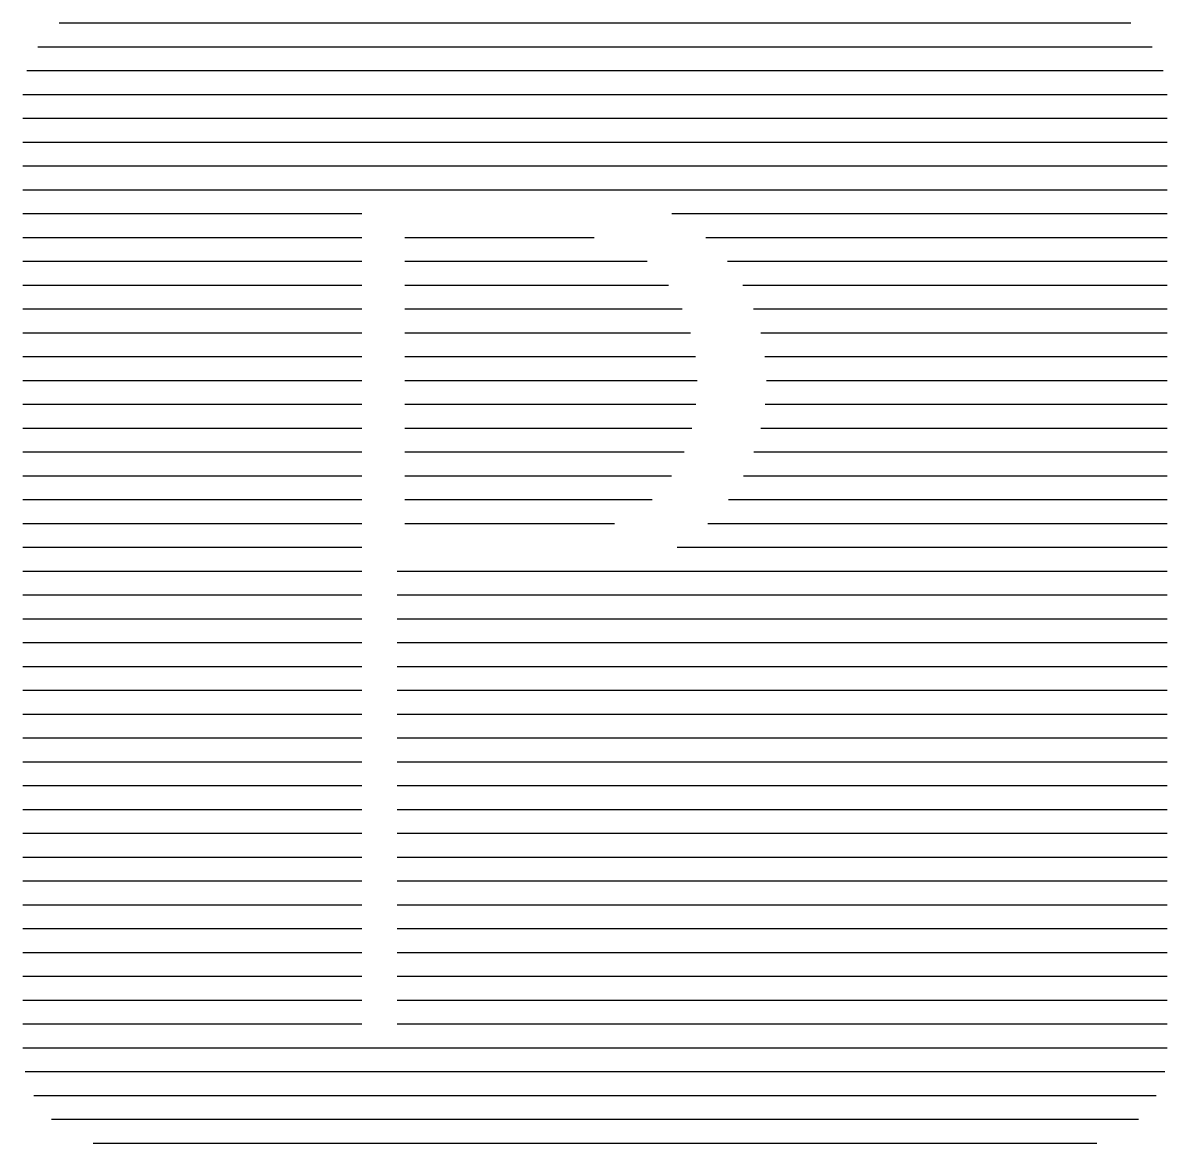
# Paper-space layout 'Layout1' of a CAD drawing. Extents: x -3.19 to 2.81, y -3 to 2.87.
import ezdxf

# ---------------------------------------------------------------- set-up
doc = ezdxf.new("R2010")
doc.units = 0
doc.header["$LTSCALE"] = 0.25
doc.layers.get('0').update_dxf_attribs({"linetype": 'CONTINUOUS'})
doc.layers.add('ROOD', color=1, linetype='CONTINUOUS')

# ---------------------------------------------------------------- blocks, each defined once
blk = doc.blocks.new('*X')
at = {"color": 0}
for p, q in [((2.999, 3.125), (8.6183, 3.125)), ((2.8863, 3), (8.731, 3)), ((2.8294, 2.875), (8.7879, 2.875)), ((2.8089, 2.75), (8.8083, 2.75)), ((2.8086, 2.625), (8.8086, 2.625)), ((2.8086, 2.5), (8.8086, 2.5)), ((2.8086, 2.375), (8.8086, 2.375)), ((2.8086, 2.25), (8.8086, 2.25)), ((2.8086, 2.125), (4.5857, 2.125)), ((6.212, 2.125), (8.8086, 2.125)), ((2.8086, 2), (4.5857, 2)), ((4.8121, 2), (5.8049, 2)), ((6.3904, 2), (8.8086, 2)), ((2.8086, 1.875), (4.5857, 1.875)), ((4.8121, 1.875), (6.0821, 1.875)), ((6.5038, 1.875), (8.8086, 1.875)), ((2.8086, 1.75), (4.5857, 1.75)), ((4.8121, 1.75), (6.1947, 1.75)), ((6.5839, 1.75), (8.8086, 1.75)), ((2.8086, 1.625), (4.5857, 1.625)), ((4.8121, 1.625), (6.2654, 1.625)), ((6.64, 1.625), (8.8086, 1.625)), ((2.8086, 1.5), (4.5857, 1.5)), ((4.8121, 1.5), (6.3096, 1.5)), ((6.6776, 1.5), (8.8086, 1.5)), ((2.8086, 1.375), (4.5857, 1.375)), ((4.8121, 1.375), (6.335, 1.375)), ((6.6997, 1.375), (8.8086, 1.375)), ((2.8086, 1.25), (4.5857, 1.25)), ((4.8121, 1.25), (6.3443, 1.25)), ((6.7072, 1.25), (8.8086, 1.25)), ((2.8086, 1.125), (4.5857, 1.125)), ((4.8121, 1.125), (6.338, 1.125)), ((6.7004, 1.125), (8.8086, 1.125)), ((2.8086, 1), (4.5857, 1)), ((4.8121, 1), (6.3158, 1)), ((6.6791, 1), (8.8086, 1)), ((2.8086, 0.875), (4.5857, 0.875)), ((4.8121, 0.875), (6.2756, 0.875)), ((6.6424, 0.875), (8.8086, 0.875)), ((2.8086, 0.75), (4.5857, 0.75)), ((4.8121, 0.75), (6.2106, 0.75)), ((6.5874, 0.75), (8.8086, 0.75)), ((2.8086, 0.625), (4.5857, 0.625)), ((4.8121, 0.625), (6.1086, 0.625)), ((6.5088, 0.625), (8.8086, 0.625)), ((2.8086, 0.5), (4.5857, 0.5)), ((4.8121, 0.5), (5.9115, 0.5)), ((6.4007, 0.5), (8.8086, 0.5)), ((2.8086, 0.375), (4.5857, 0.375)), ((6.2403, 0.375), (8.8086, 0.375)), ((2.8086, 0.25), (4.5857, 0.25)), ((4.7707, 0.25), (8.8086, 0.25)), ((2.8086, 0.125), (4.5857, 0.125)), ((4.7707, 0.125), (8.8086, 0.125)), ((2.8086, 0), (4.5857, 0)), ((4.7707, 0), (8.8086, 0)), ((2.8086, -0.125), (4.5857, -0.125)), ((4.7707, -0.125), (8.8086, -0.125)), ((2.8086, -0.25), (4.5857, -0.25)), ((4.7707, -0.25), (8.8086, -0.25)), ((2.8086, -0.375), (4.5857, -0.375)), ((4.7707, -0.375), (8.8086, -0.375)), ((2.8086, -0.5), (4.5857, -0.5)), ((4.7707, -0.5), (8.8086, -0.5)), ((2.8086, -0.625), (4.5857, -0.625)), ((4.7707, -0.625), (8.8086, -0.625)), ((2.8086, -0.75), (4.5857, -0.75)), ((4.7707, -0.75), (8.8086, -0.75)), ((2.8086, -0.875), (4.5857, -0.875)), ((4.7707, -0.875), (8.8086, -0.875)), ((2.8086, -1), (4.5857, -1)), ((4.7707, -1), (8.8086, -1)), ((2.8086, -1.125), (4.5857, -1.125)), ((4.7707, -1.125), (8.8086, -1.125)), ((2.8086, -1.25), (4.5857, -1.25)), ((4.7707, -1.25), (8.8086, -1.25)), ((2.8086, -1.375), (4.5857, -1.375)), ((4.7707, -1.375), (8.8086, -1.375)), ((2.8086, -1.5), (4.5857, -1.5)), ((4.7707, -1.5), (8.8086, -1.5)), ((2.8086, -1.625), (4.5857, -1.625)), ((4.7707, -1.625), (8.8086, -1.625)), ((2.8086, -1.75), (4.5857, -1.75)), ((4.7707, -1.75), (8.8086, -1.75)), ((2.8086, -1.875), (4.5857, -1.875)), ((4.7707, -1.875), (8.8086, -1.875)), ((2.8086, -2), (4.5857, -2)), ((4.7707, -2), (8.8086, -2)), ((2.8086, -2.125), (4.5857, -2.125)), ((4.7707, -2.125), (8.8086, -2.125)), ((2.8086, -2.25), (8.8086, -2.25)), ((2.8203, -2.375), (8.7969, -2.375)), ((2.8659, -2.5), (8.7513, -2.5)), ((2.959, -2.625), (8.6583, -2.625)), ((3.1772, -2.75), (8.4401, -2.75))]:
    blk.add_line(p, q, dxfattribs=at)

psp = doc.layouts.get("Layout1")

# ---------------------------------------------------------------- block references
at = {"layer": 'ROOD', "color": 0}
psp.add_blockref('*X', (-5.9943, -0.2544), dxfattribs=at)

doc.saveas('drawing.dxf')
